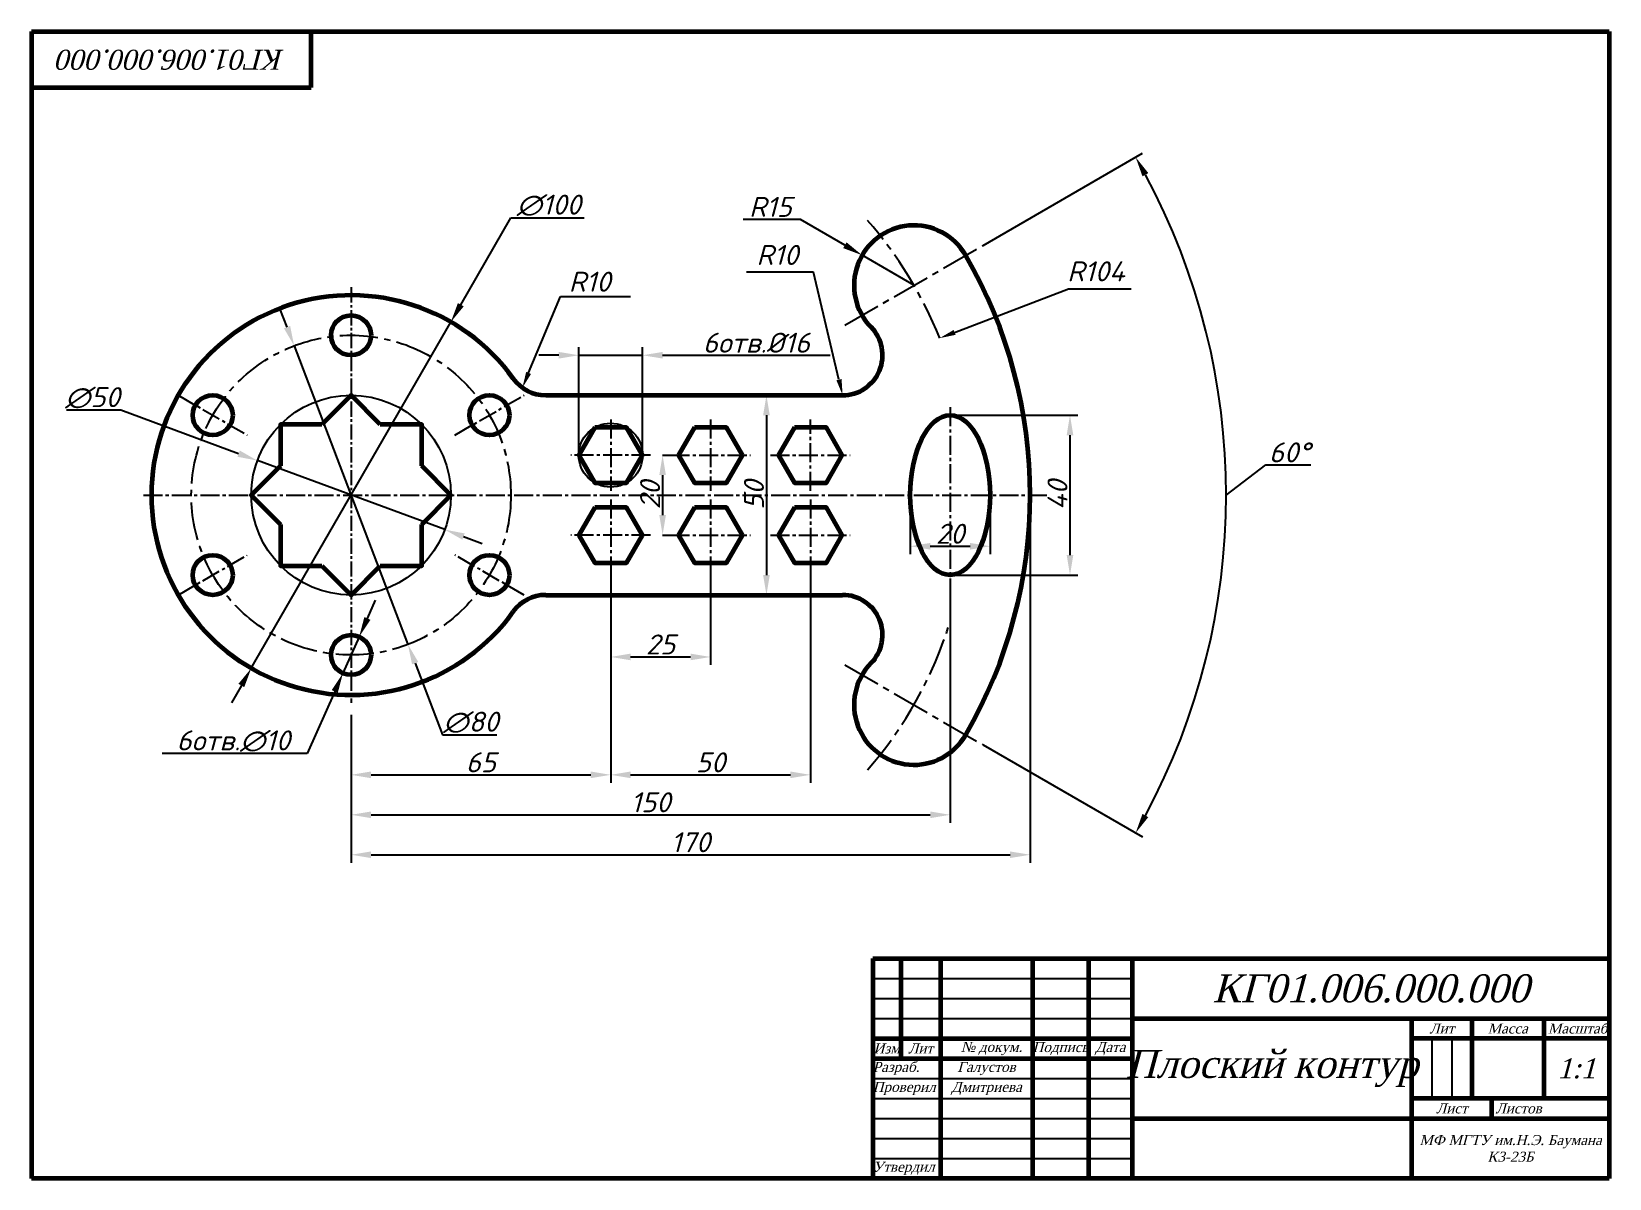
# Paper-space layout 'Лист3' of a CAD drawing. Header units: millimetres. Extents: x 20 to 415, y 5 to 292.
import ezdxf
from ezdxf import colors
from ezdxf.entities.mleader import LeaderData, LeaderLine
from ezdxf.math import Vec2, Vec3

# ---------------------------------------------------------------- set-up
doc = ezdxf.new("R2010")
doc.units = ezdxf.units.MM
doc.header["$LTSCALE"] = 0.5
doc.linetypes.add('CENTER2', pattern=[28.575, 19.05, -3.175, 3.175, -3.175])
for name, color, linetype, lineweight in [('Осевая', 30, 'CENTER2', 25), ('Основная сплошная', 170, 'Continuous', 60), ('Размеры', 12, 'Continuous', 25), ('Тонкая', 238, 'Continuous', 25)]:
    doc.layers.add(name, color=color, linetype=linetype, lineweight=lineweight)
doc.styles.get("Standard").update_dxf_attribs({"font": 'arial.ttf'})
doc.styles.add('Надписи', font='times.ttf', dxfattribs={"oblique": 15})
doc.styles.add('Размеры', font='romans.shx', dxfattribs={"oblique": 15, "height": 5})
doc.dimstyles.new('ISO-25', dxfattribs={"dimtxt": 5, "dimasz": 5, "dimexe": 2, "dimexo": 0, "dimtad": 1, "dimtoh": 1, "dimdec": 0, "dimdsep": 46, "dimtxsty": 'Размеры', "dimcen": 2.5, "dimadec": 0, "dimazin": 0, "dimtfac": 1, "dimtdec": 0, "dimtmove": 0, "dimatfit": 0, "dimfxl": 1, "dimarcsym": 0})

# ---------------------------------------------------------------- blocks, each defined once
blk = doc.blocks.new('*D61')
at = {"layer": 'Defpoints', "color": 0, "transparency": 16777216}
for p in [(178.1, 186), (178.1, 166), (178.1, 166)]:
    blk.add_point(p, dxfattribs=at)
at = {"layer": 'Размеры', "color": 0, "lineweight": -2, "transparency": 16777216}
for p, q in [((178.1, 186), (180.1, 186)), ((178.1, 181), (178.1, 171)), ((178.1, 166), (180.1, 166))]:
    blk.add_line(p, q, dxfattribs=at)
at = {"layer": 'Размеры', "color": 0, "transparency": 16777216}
for points in [[(177.27, 181), (178.93, 181), (178.1, 186)], [(177.27, 171), (178.93, 171), (178.1, 166)]]:
    blk.add_solid(points, dxfattribs=at)
at = {"layer": 'Размеры', "color": 0, "transparency": 16777216, "insert": (174.97, 176), "char_height": 5, "attachment_point": 5, "rotation": 90, "style": 'Размеры'}
blk.add_mtext('20', dxfattribs=at)
blk = doc.blocks.new('*D62')
at = {"layer": 'Defpoints', "color": 0, "transparency": 16777216}
for p in [(204.1, 201), (204.1, 151), (204.1, 151)]:
    blk.add_point(p, dxfattribs=at)
at = {"layer": 'Размеры', "color": 0, "lineweight": -2, "transparency": 16777216}
for p, q in [((204.1, 201), (206.1, 201)), ((204.1, 196), (204.1, 156)), ((204.1, 151), (206.1, 151))]:
    blk.add_line(p, q, dxfattribs=at)
at = {"layer": 'Размеры', "color": 0, "transparency": 16777216}
for points in [[(203.27, 196), (204.93, 196), (204.1, 201)], [(203.27, 156), (204.93, 156), (204.1, 151)]]:
    blk.add_solid(points, dxfattribs=at)
at = {"layer": 'Размеры', "color": 0, "transparency": 16777216, "insert": (200.97, 176), "char_height": 5, "attachment_point": 5, "rotation": 90, "style": 'Размеры'}
blk.add_mtext('50', dxfattribs=at)
blk = doc.blocks.new('*D63')
at = {"layer": 'Defpoints', "color": 0, "transparency": 16777216}
for p in [(270.1, 176), (100.1, 121), (270.1, 86)]:
    blk.add_point(p, dxfattribs=at)
at = {"layer": 'Размеры', "color": 0, "lineweight": -2, "transparency": 16777216}
for p, q in [((270.1, 176), (270.1, 84)), ((100.1, 121), (100.1, 84)), ((105.1, 86), (265.1, 86))]:
    blk.add_line(p, q, dxfattribs=at)
at = {"layer": 'Размеры', "color": 0, "transparency": 16777216}
for points in [[(105.1, 86.83), (105.1, 85.17), (100.1, 86)], [(265.1, 86.83), (265.1, 85.17), (270.1, 86)]]:
    blk.add_solid(points, dxfattribs=at)
at = {"layer": 'Размеры', "color": 0, "transparency": 16777216, "insert": (185.1, 89.13), "char_height": 5, "attachment_point": 5, "style": 'Размеры'}
blk.add_mtext('170', dxfattribs=at)
blk = doc.blocks.new('*D71')
at = {"layer": 'Defpoints', "color": 0, "transparency": 16777216}
for p in [(102.14, 140.56), (98.06, 131.44)]:
    blk.add_point(p, dxfattribs=at)
at = {"layer": 'Размеры', "color": 0, "lineweight": -2, "transparency": 16777216}
for p, q in [((104.18, 145.13), (106.22, 149.69)), ((102.14, 140.56), (98.06, 131.44)), ((96.02, 126.87), (89.07, 111.32)), ((89.07, 111.32), (52.79, 111.32))]:
    blk.add_line(p, q, dxfattribs=at)
at = {"layer": 'Размеры', "color": 0, "transparency": 16777216}
for points in [[(103.42, 145.47), (104.94, 144.79), (102.14, 140.56)], [(95.26, 127.21), (96.78, 126.53), (98.06, 131.44)]]:
    blk.add_solid(points, dxfattribs=at)
at = {"layer": 'Размеры', "color": 0, "transparency": 16777216, "insert": (70.62, 114.45), "char_height": 5, "attachment_point": 5, "style": 'Размеры'}
blk.add_mtext('6отв.∅10', dxfattribs=at)
blk = doc.blocks.new('*D72')
at = {"layer": 'Defpoints', "color": 0, "transparency": 16777216}
for p in [(76.64, 184.64), (123.56, 167.36)]:
    blk.add_point(p, dxfattribs=at)
at = {"layer": 'Размеры', "color": 0, "lineweight": -2, "transparency": 16777216}
for p, q in [((42.49, 197.23), (28.88, 197.23)), ((71.95, 186.37), (42.49, 197.23)), ((123.56, 167.36), (76.64, 184.64)), ((128.25, 165.63), (132.94, 163.9))]:
    blk.add_line(p, q, dxfattribs=at)
at = {"layer": 'Размеры', "color": 0, "transparency": 16777216}
for points in [[(72.24, 187.15), (71.66, 185.59), (76.64, 184.64)], [(128.54, 166.41), (127.96, 164.85), (123.56, 167.36)]]:
    blk.add_solid(points, dxfattribs=at)
at = {"layer": 'Размеры', "color": 0, "transparency": 16777216, "insert": (35.37, 200.35), "char_height": 5, "attachment_point": 5, "style": 'Размеры'}
blk.add_mtext('∅50', dxfattribs=at)
blk = doc.blocks.new('*D73')
at = {"layer": 'Defpoints', "color": 0, "transparency": 16777216}
for p in [(85.85, 213.37), (114.35, 138.63)]:
    blk.add_point(p, dxfattribs=at)
at = {"layer": 'Размеры', "color": 0, "lineweight": -2, "transparency": 16777216}
for p, q in [((84.07, 218.05), (82.28, 222.72)), ((85.85, 213.37), (114.35, 138.63)), ((116.13, 133.95), (122.98, 116)), ((122.98, 116), (136.59, 116))]:
    blk.add_line(p, q, dxfattribs=at)
at = {"layer": 'Размеры', "color": 0, "transparency": 16777216}
for points in [[(84.84, 218.34), (83.29, 217.75), (85.85, 213.37)], [(116.91, 134.25), (115.36, 133.66), (114.35, 138.63)]]:
    blk.add_solid(points, dxfattribs=at)
at = {"layer": 'Размеры', "color": 0, "transparency": 16777216, "insert": (130.1, 119.13), "char_height": 5, "attachment_point": 5, "style": 'Размеры'}
blk.add_mtext('∅80', dxfattribs=at)
blk = doc.blocks.new('*D74')
at = {"layer": 'Defpoints', "color": 0, "transparency": 16777216}
for p in [(125.08, 219.32), (75.12, 132.68)]:
    blk.add_point(p, dxfattribs=at)
at = {"layer": 'Размеры', "color": 0, "lineweight": -2, "transparency": 16777216}
for p, q in [((127.57, 223.65), (140.12, 245.4)), ((140.12, 245.4), (158.49, 245.4)), ((75.12, 132.68), (125.08, 219.32)), ((72.63, 128.35), (70.13, 124.02))]:
    blk.add_line(p, q, dxfattribs=at)
at = {"layer": 'Размеры', "color": 0, "transparency": 16777216}
for points in [[(126.85, 224.06), (128.3, 223.23), (125.08, 219.32)], [(71.9, 128.77), (73.35, 127.94), (75.12, 132.68)]]:
    blk.add_solid(points, dxfattribs=at)
at = {"layer": 'Размеры', "color": 0, "transparency": 16777216, "insert": (149.62, 248.52), "char_height": 5, "attachment_point": 5, "style": 'Размеры'}
blk.add_mtext('∅100', dxfattribs=at)
blk = doc.blocks.new('*D75')
at = {"layer": 'Defpoints', "color": 0, "transparency": 16777216}
for p in [(173.1, 211), (157.1, 186), (173.1, 186)]:
    blk.add_point(p, dxfattribs=at)
at = {"layer": 'Размеры', "color": 0, "lineweight": -2, "transparency": 16777216}
for p, q in [((152.1, 211), (147.1, 211)), ((157.1, 186), (157.1, 213)), ((157.1, 211), (173.1, 211)), ((173.1, 186), (173.1, 213)), ((178.1, 211), (220.07, 211))]:
    blk.add_line(p, q, dxfattribs=at)
at = {"layer": 'Размеры', "color": 0, "transparency": 16777216}
for points in [[(152.1, 211.83), (152.1, 210.17), (157.1, 211)], [(178.1, 211.83), (178.1, 210.17), (173.1, 211)]]:
    blk.add_solid(points, dxfattribs=at)
at = {"layer": 'Размеры', "color": 0, "transparency": 16777216, "insert": (201.58, 214.13), "char_height": 5, "attachment_point": 5, "style": 'Размеры'}
blk.add_mtext('6отв.%%C16', dxfattribs=at)
blk = doc.blocks.new('*D64')
at = {"layer": 'Defpoints', "color": 0, "transparency": 16777216}
for p in [(165.1, 136), (100.1, 121), (165.1, 106)]:
    blk.add_point(p, dxfattribs=at)
at = {"layer": 'Размеры', "color": 0, "lineweight": -2, "transparency": 16777216}
for p, q in [((165.1, 136), (165.1, 104)), ((100.1, 121), (100.1, 104)), ((105.1, 106), (160.1, 106))]:
    blk.add_line(p, q, dxfattribs=at)
at = {"layer": 'Размеры', "color": 0, "transparency": 16777216}
for points in [[(105.1, 106.83), (105.1, 105.17), (100.1, 106)], [(160.1, 106.83), (160.1, 105.17), (165.1, 106)]]:
    blk.add_solid(points, dxfattribs=at)
at = {"layer": 'Размеры', "color": 0, "transparency": 16777216, "insert": (132.6, 109.13), "char_height": 5, "attachment_point": 5, "style": 'Размеры'}
blk.add_mtext('65', dxfattribs=at)
blk = doc.blocks.new('*D65')
at = {"layer": 'Defpoints', "color": 0, "transparency": 16777216}
for p in [(165.1, 156), (190.1, 157.07), (190.1, 135.5)]:
    blk.add_point(p, dxfattribs=at)
at = {"layer": 'Размеры', "color": 0, "lineweight": -2, "transparency": 16777216}
for p, q in [((165.1, 156), (165.1, 133.5)), ((190.1, 157.07), (190.1, 133.5)), ((170.1, 135.5), (185.1, 135.5))]:
    blk.add_line(p, q, dxfattribs=at)
at = {"layer": 'Размеры', "color": 0, "transparency": 16777216}
for points in [[(170.1, 136.33), (170.1, 134.67), (165.1, 135.5)], [(185.1, 136.33), (185.1, 134.67), (190.1, 135.5)]]:
    blk.add_solid(points, dxfattribs=at)
at = {"layer": 'Размеры', "color": 0, "transparency": 16777216, "insert": (177.6, 138.63), "char_height": 5, "attachment_point": 5, "style": 'Размеры'}
blk.add_mtext('25', dxfattribs=at)
blk = doc.blocks.new('*D66')
at = {"layer": 'Defpoints', "color": 0, "transparency": 16777216}
for p in [(165.1, 157.07), (215.1, 157.07), (215.1, 106)]:
    blk.add_point(p, dxfattribs=at)
at = {"layer": 'Размеры', "color": 0, "lineweight": -2, "transparency": 16777216}
for p, q in [((165.1, 157.07), (165.1, 104)), ((215.1, 157.07), (215.1, 104)), ((170.1, 106), (210.1, 106))]:
    blk.add_line(p, q, dxfattribs=at)
at = {"layer": 'Размеры', "color": 0, "transparency": 16777216}
for points in [[(170.1, 106.83), (170.1, 105.17), (165.1, 106)], [(210.1, 106.83), (210.1, 105.17), (215.1, 106)]]:
    blk.add_solid(points, dxfattribs=at)
at = {"layer": 'Размеры', "color": 0, "transparency": 16777216, "insert": (190.1, 109.13), "char_height": 5, "attachment_point": 5, "style": 'Размеры'}
blk.add_mtext('50', dxfattribs=at)
blk = doc.blocks.new('*D67')
at = {"layer": 'Defpoints', "color": 0, "transparency": 16777216}
for p in [(250.1, 154), (100.1, 121), (250.1, 96)]:
    blk.add_point(p, dxfattribs=at)
at = {"layer": 'Размеры', "color": 0, "lineweight": -2, "transparency": 16777216}
for p, q in [((250.1, 154), (250.1, 94)), ((100.1, 121), (100.1, 94)), ((105.1, 96), (245.1, 96))]:
    blk.add_line(p, q, dxfattribs=at)
at = {"layer": 'Размеры', "color": 0, "transparency": 16777216}
for points in [[(105.1, 96.83), (105.1, 95.17), (100.1, 96)], [(245.1, 96.83), (245.1, 95.17), (250.1, 96)]]:
    blk.add_solid(points, dxfattribs=at)
at = {"layer": 'Размеры', "color": 0, "transparency": 16777216, "insert": (175.1, 99.13), "char_height": 5, "attachment_point": 5, "style": 'Размеры'}
blk.add_mtext('150', dxfattribs=at)
blk = doc.blocks.new('*D76')
at = {"layer": 'Defpoints', "color": 0, "transparency": 16777216}
for p in [(240.1, 176), (260.1, 176), (260.1, 163.2)]:
    blk.add_point(p, dxfattribs=at)
at = {"layer": 'Размеры', "color": 0, "lineweight": -2, "transparency": 16777216}
for p, q in [((240.1, 176), (240.1, 161.2)), ((260.1, 176), (260.1, 161.2)), ((245.1, 163.2), (255.1, 163.2))]:
    blk.add_line(p, q, dxfattribs=at)
at = {"layer": 'Размеры', "color": 0, "transparency": 16777216}
for points in [[(245.1, 164.03), (245.1, 162.37), (240.1, 163.2)], [(255.1, 164.03), (255.1, 162.37), (260.1, 163.2)]]:
    blk.add_solid(points, dxfattribs=at)
at = {"layer": 'Размеры', "color": 0, "transparency": 16777216, "insert": (250.1, 166.33), "char_height": 5, "attachment_point": 5, "style": 'Размеры'}
blk.add_mtext('20', dxfattribs=at)
blk = doc.blocks.new('*D77')
at = {"layer": 'Defpoints', "color": 0, "transparency": 16777216}
for p in [(250.1, 196), (250.1, 156), (280.1, 156)]:
    blk.add_point(p, dxfattribs=at)
at = {"layer": 'Размеры', "color": 0, "lineweight": -2, "transparency": 16777216}
for p, q in [((250.1, 196), (282.1, 196)), ((280.1, 191), (280.1, 161)), ((250.1, 156), (282.1, 156))]:
    blk.add_line(p, q, dxfattribs=at)
at = {"layer": 'Размеры', "color": 0, "transparency": 16777216}
for points in [[(279.27, 191), (280.93, 191), (280.1, 196)], [(279.27, 161), (280.93, 161), (280.1, 156)]]:
    blk.add_solid(points, dxfattribs=at)
at = {"layer": 'Размеры', "color": 0, "transparency": 16777216, "insert": (276.97, 176), "char_height": 5, "attachment_point": 5, "rotation": 90, "style": 'Размеры'}
blk.add_mtext('40', dxfattribs=at)
blk = doc.blocks.new('*D68')
at = {"layer": 'Defpoints', "color": 0, "transparency": 16777216}
for p in [(228.06, 236.03), (241.03, 228.5)]:
    blk.add_point(p, dxfattribs=at)
at = {"layer": 'Размеры', "color": 0, "lineweight": -2, "transparency": 16777216}
for p, q in [((212.59, 245), (198.24, 245)), ((223.73, 238.53), (212.59, 245)), ((241.03, 228.5), (228.06, 236.03))]:
    blk.add_line(p, q, dxfattribs=at)
at = {"layer": 'Размеры', "color": 0, "transparency": 16777216}
blk.add_solid([(224.15, 239.26), (223.31, 237.81), (228.06, 236.03)], dxfattribs=at)
at = {"layer": 'Размеры', "color": 0, "transparency": 16777216, "insert": (205.1, 248.13), "char_height": 5, "attachment_point": 5, "style": 'Размеры'}
blk.add_mtext('R15', dxfattribs=at)
blk = doc.blocks.new('*D78')
at = {"layer": 'Defpoints', "color": 0, "transparency": 16777216}
for p in [(258.35, 238.5), (150.1, 176), (316.63, 146.64), (258.35, 113.5)]:
    blk.add_point(p, dxfattribs=at)
at = {"layer": 'Размеры', "color": 0, "lineweight": -2, "transparency": 16777216}
for p, q in [((258.35, 238.5), (298.28, 261.55)), ((319.2, 176), (329.11, 183.57)), ((329.11, 183.57), (340.41, 183.57)), ((258.35, 113.5), (298.28, 90.45))]:
    blk.add_line(p, q, dxfattribs=at)
blk.add_arc((150.1, 176), 169.1, 331.6942, 28.3065, dxfattribs=at)
at = {"layer": 'Размеры', "color": 0, "transparency": 16777216}
for points in [[(298.25, 255.78), (299.71, 256.59), (296.54, 260.55)], [(299.71, 95.41), (298.25, 96.22), (296.54, 91.45)]]:
    blk.add_solid(points, dxfattribs=at)
at = {"layer": 'Размеры', "color": 0, "transparency": 16777216, "insert": (335.07, 186.69), "char_height": 5, "attachment_point": 5, "style": 'Размеры'}
blk.add_mtext('60°', dxfattribs=at)
blk = doc.blocks.new('*U56')
at = {"layer": 'Основная сплошная'}
blk.add_circle((0, 0), 5, dxfattribs=at)
blk = doc.blocks.new('*U58')
at = {"layer": 'Основная сплошная', "color": 0, "linetype": 'ByBlock', "lineweight": -2, "transparency": 16777216}
blk.add_blockref('*U56', (100, 216), dxfattribs=at)
for p, rotation in [((65.36, 196), 59.99999999999999), ((134.64, 196), 299.9999999999999), ((65.36, 156), 120), ((134.64, 156), 240), ((100, 136), 180)]:
    blk.add_blockref('*U56', p, dxfattribs=dict(at, rotation=rotation))
blk = doc.blocks.new('*U59')
at = {"layer": 'Основная сплошная'}
blk.add_lwpolyline([(-4, 6.93), (-8, 0), (-4, -6.93), (4, -6.93), (8, 0), (4, 6.93)], close=True, dxfattribs=at)
blk = doc.blocks.new('*U60')
at = {"layer": 'Основная сплошная', "color": 0, "linetype": 'ByBlock', "lineweight": -2, "transparency": 16777216}
for p in [(0, 20), (25, 20), (50, 20), (0, 0), (25, 0), (50, 0)]:
    blk.add_blockref('*U59', p, dxfattribs=at)

psp = doc.layouts.new('Лист3')

# ---------------------------------------------------------------- linework, layer by layer
at = {"layer": 'Осевая'}
for p, q in [((223.71, 218.5), (258.35, 238.5)), ((223.71, 133.5), (258.35, 113.5))]:
    psp.add_line(p, q, dxfattribs=at)
at = {"layer": 'Осевая', "ltscale": 0.4}
psp.add_line((100.1, 228), (100.1, 124), dxfattribs=at)
at = {"layer": 'Осевая', "ltscale": 0.5}
for p, q in [((56.8, 201), (74.12, 191)), ((126.08, 191), (143.4, 201)), ((250.1, 198), (250.1, 154)), ((165.1, 194.93), (165.1, 177.07)), ((190.1, 194.93), (190.1, 177.07)), ((215.1, 177.07), (215.1, 194.93)), ((175.1, 186), (155.1, 186)), ((180.1, 186), (200.1, 186)), ((205.1, 186), (225.1, 186)), ((48.1, 176), (275.1, 176)), ((165.1, 174.93), (165.1, 157.07)), ((190.1, 174.93), (190.1, 157.07)), ((215.1, 174.93), (215.1, 157.07)), ((175.1, 166), (155.1, 166)), ((180.1, 166), (200.1, 166)), ((205.1, 166), (225.1, 166)), ((56.8, 151), (74.12, 161)), ((143.4, 151), (126.08, 161))]:
    psp.add_line(p, q, dxfattribs=at)
at = {"layer": 'Осевая'}
psp.add_circle((100.1, 176), 40, dxfattribs=at)
for centre, radius, start, end in [((151.21, 176.54), 103.77, 21.9265, 41.0958), ((152.61, 174.43), 102.03, 318.8236, 342.8357)]:
    psp.add_arc(centre, radius, start, end, dxfattribs=at)
at = {"layer": 'Основная сплошная'}
for p, q in [((20.1, 292), (20.1, 5)), ((20.1, 292), (415.1, 292)), ((90.1, 278), (90.1, 292)), ((415.1, 292), (415.1, 5)), ((20.1, 278), (90.1, 278)), ((148.83, 201), (223.18, 201)), ((148.83, 151), (223.18, 151)), ((230.71, 60), (230.71, 5)), ((230.71, 60), (415.1, 60)), ((237.71, 60), (237.71, 35)), ((247.71, 60), (247.71, 5)), ((270.71, 60), (270.71, 5)), ((284.71, 60), (284.71, 5)), ((295.71, 60), (295.71, 5)), ((295.71, 45), (415.1, 45)), ((365.71, 5), (365.71, 45)), ((380.71, 45), (380.71, 25.08)), ((398.71, 45), (398.71, 25)), ((230.71, 40), (295.71, 40)), ((415.1, 40), (365.71, 40)), ((230.71, 35), (295.71, 35)), ((415.1, 25), (365.71, 25)), ((385.71, 20), (385.71, 25)), ((295.71, 20), (415.1, 20)), ((415.1, 5), (20.1, 5))]:
    psp.add_line(p, q, dxfattribs=at)
for points in [[(107.42, 193.68), (100.1, 201), (92.78, 193.68)], [(92.78, 193.68), (82.42, 193.68), (82.42, 183.32)], [(117.78, 183.32), (117.78, 193.68), (107.42, 193.68)], [(82.42, 183.32), (75.1, 176), (82.42, 168.68)], [(117.78, 168.68), (125.1, 176), (117.78, 183.32)], [(82.42, 168.68), (82.42, 158.32), (92.78, 158.32)], [(107.42, 158.32), (117.78, 158.32), (117.78, 168.68)], [(92.78, 158.32), (100.1, 151), (107.42, 158.32)]]:
    psp.add_lwpolyline(points, dxfattribs=at)
for centre, radius, start, end in [((241.03, 228.5), 15, 30.006, 224.427), ((150.1, 176), 120, 330, 30.0008), ((100.1, 176), 50, 35.6853, 324.3147), ((223.18, 211), 10, 270, 44.427), ((148.83, 211), 10, 215.6853, 270), ((148.83, 141), 10, 90, 144.3147), ((223.18, 141), 10, 315.573, 90), ((241.03, 123.5), 15, 135.573, 330)]:
    psp.add_arc(centre, radius, start, end, dxfattribs=at)
psp.add_ellipse((250.1, 176), major_axis=(0, 20), ratio=0.5, dxfattribs=at)
at = {"layer": 'Тонкая'}
for p, q in [((230.71, 55), (295.71, 55)), ((230.71, 50), (295.71, 50)), ((230.71, 45), (295.71, 45)), ((370.71, 40), (370.71, 25)), ((375.71, 40), (375.71, 25)), ((230.71, 30), (295.71, 30)), ((230.71, 25), (295.71, 25)), ((230.71, 20), (295.71, 20)), ((230.71, 15), (295.71, 15)), ((230.71, 10), (295.71, 10))]:
    psp.add_line(p, q, dxfattribs=at)
for centre, radius in [((100.1, 176), 25), ((165.1, 186), 8)]:
    psp.add_circle(centre, radius, dxfattribs=at)

# ---------------------------------------------------------------- block references
at = {"layer": 'Основная сплошная'}
for name, p in [('*U58', (0.1, 0)), ('*U60', (165.1, 166))]:
    psp.add_blockref(name, p, dxfattribs=at)

# ---------------------------------------------------------------- texts
at = {"char_height": 2.5, "style": 'Надписи'}
for s, width, insert, attachment_point in [('Лит', 15, (373.21, 42.5), 5), ('Масса', 18, (389.71, 42.5), 5), ('Масштаб', 17, (407.21, 42.5), 5), ('Изм', 7, (234.21, 37.5), 5), ('Лит', 10, (242.71, 37.5), 5), ('\\pi-7.5,l10,t10;№ докум.', 23, (259.21, 37.5), 5), ('Подпись', 14, (277.71, 37.5), 5), ('Дата', 11, (290.21, 37.5), 5), ('Разраб.', 17, (230.71, 32.5), 4), ('Проверил', 17, (230.71, 27.5), 4), ('Лист', 20, (375.71, 22.5), 5), (' Листов', 30, (385.71, 22.5), 4), ('Утвердил', 17, (230.71, 7.5), 4)]:
    psp.add_mtext_dynamic_manual_height_columns(s, width=width, gutter_width=12.5, heights=[0], dxfattribs=dict(at, insert=insert, attachment_point=attachment_point))
at = {"layer": 'Основная сплошная', "insert": (55.1, 285), "char_height": 5, "attachment_point": 5, "rotation": 180, "style": 'Надписи'}
psp.add_mtext_dynamic_manual_height_columns('{\\C256;\\c0;КГ01.006.000.000}', width=70, gutter_width=12.5, heights=[0], dxfattribs=at)
at = {"layer": 'Основная сплошная', "attachment_point": 5, "style": 'Надписи'}
for s, width, insert, char_height in [('{\\C256;\\c0;КГ01.006.000.000}', 119.3894, (355.41, 52.5), 7), ('{\\C256;\\c0;Плоский контур}', 70, (330.71, 32.5), 7), ('{\\C256;\\c0;Галустов}', 23, (259.21, 32.5), 2.5), ('{\\C256;\\c0;1:1}', 16.3894, (406.91, 32.5), 5), ('{\\C256;\\c0;Дмитриева}', 23, (259.21, 27.5), 2.5), ('{\\C256;\\c0;МФ МГТУ им.Н.Э. Баумана К3-23Б}', 49.3894, (390.41, 12.5), 2.5)]:
    psp.add_mtext_dynamic_manual_height_columns(s, width=width, gutter_width=12.5, heights=[0], dxfattribs=dict(at, insert=insert, char_height=char_height))
at = {"layer": 'Размеры', "char_height": 5, "attachment_point": 1, "style": 'Размеры'}
for s, width, insert in [('R10', 7.9345, (201.6, 238.6)), ('R104', 7.8, (279.4, 234.5)), ('R10', 8.6603, (154.6, 231.9))]:
    psp.add_mtext_dynamic_manual_height_columns(s, width=width, gutter_width=12.5, heights=[0], dxfattribs=dict(at, insert=insert))

# ---------------------------------------------------------------- dimensions: what is measured, and where the dimension line sits
at = {"layer": 'Размеры'}
dim = psp.add_angular_dim_3p(base=(316.63, 146.64), center=(150.1, 176), p1=(258.35, 113.5), p2=(258.35, 238.5), dimstyle='ISO-25', override={"dimtad": 3, "dimtmove": 1}, dxfattribs=at)
dim.commit()
dim.dimension.update_dxf_attribs({"geometry": '*D78', "text_midpoint": (335.07, 186.69), "dimtype": 165})
dim = psp.add_diameter_dim_2p(p1=(75.12, 132.68), p2=(125.08, 219.32), dimstyle='ISO-25', override={"dimtad": 3}, dxfattribs=at)
dim.commit()
dim.dimension.update_dxf_attribs({"geometry": '*D74', "text_midpoint": (149.62, 245.4), "dimtype": 163})
dim = psp.add_radius_dim(center=(241.03, 228.5), mpoint=(228.06, 236.03), dimstyle='ISO-25', dxfattribs=at)
dim.commit()
dim.dimension.update_dxf_attribs({"geometry": '*D68', "text_midpoint": (205.1, 245), "dimtype": 164})
for p1, p2, picture, middle in [((85.85, 213.37), (114.35, 138.63), '*D73', (130.1, 116)), ((123.56, 167.36), (76.64, 184.64), '*D72', (35.37, 197.23))]:
    dim = psp.add_diameter_dim_2p(p1=p1, p2=p2, dimstyle='ISO-25', dxfattribs=at)
    dim.commit()
    dim.dimension.update_dxf_attribs({"geometry": picture, "text_midpoint": middle, "dimtype": 163})
dim = psp.add_linear_dim(base=(173.1, 211), p1=(157.1, 186), p2=(173.1, 186), text='6отв.%%C16', dimstyle='ISO-25', dxfattribs=at)
dim.commit()
dim.dimension.update_dxf_attribs({"geometry": '*D75', "text_midpoint": (201.58, 214.13)})
for base, p1, p2, picture, middle in [((204.1, 151), (204.1, 201), (204.1, 151), '*D62', (200.97, 176)), ((280.1, 156), (250.1, 196), (250.1, 156), '*D77', (276.97, 176)), ((178.1, 166), (178.1, 186), (178.1, 166), '*D61', (174.97, 176))]:
    dim = psp.add_linear_dim(base=base, p1=p1, p2=p2, angle=90, dimstyle='ISO-25', dxfattribs=at)
    dim.commit()
    dim.dimension.update_dxf_attribs({"geometry": picture, "text_midpoint": middle})
for base, p1, p2, picture, middle in [((270.1, 86), (100.1, 121), (270.1, 176), '*D63', (185.1, 89.13)), ((260.1, 163.2), (240.1, 176), (260.1, 176), '*D76', (250.1, 166.33)), ((190.1, 135.5), (165.1, 156), (190.1, 157.07), '*D65', (177.6, 138.63)), ((215.1, 106), (165.1, 157.07), (215.1, 157.07), '*D66', (190.1, 109.13)), ((250.1, 96), (100.1, 121), (250.1, 154), '*D67', (175.1, 99.13)), ((165.1, 106), (100.1, 121), (165.1, 136), '*D64', (132.6, 109.13))]:
    dim = psp.add_linear_dim(base=base, p1=p1, p2=p2, dimstyle='ISO-25', dxfattribs=at)
    dim.commit()
    dim.dimension.update_dxf_attribs({"geometry": picture, "text_midpoint": middle})
dim = psp.add_diameter_dim_2p(p1=(102.14, 140.56), p2=(98.06, 131.44), text='6отв.<>', dimstyle='ISO-25', dxfattribs=at)
dim.commit()
dim.dimension.update_dxf_attribs({"geometry": '*D71', "text_midpoint": (70.62, 111.32), "dimtype": 163})

# ---------------------------------------------------------------- leaders
ml = psp.add_multileader_mtext('Standard', dxfattribs=at)
ml.set_content('', color=256)
ml.set_leader_properties()
ml.build(insert=Vec2(0, 0))
ctx = ml.context
ctx.base_point, ctx.plane_origin = Vec3(195.13, 231.8), Vec3(223.18, 201)
ctx.text_align_type = 2
notes = []
notes.append((ctx, [(0, (1, 1, 0), (215.9, 231.8), (-1, 0), 16.77, [(0, [(223.18, 201)], 0, [])])]))
ctx.mtext.insert, ctx.mtext.alignment, ctx.mtext.flow_direction = Vec3(197.13, 233.8), 3, 5
ml = psp.add_multileader_mtext('Standard', dxfattribs=at)
ml.set_content('', color=256)
ml.set_leader_properties()
ml.build(insert=Vec2(0, 0))
ctx = ml.context
ctx.base_point, ctx.plane_origin = Vec3(295.4, 227.6), Vec3(247.47, 215.29)
notes.append((ctx, [(0, (1, 1, 0), (279.7, 227.6), (1, 0), 15.7, [(0, [(247.47, 215.29)], 0, [])])]))
ctx.mtext.insert, ctx.mtext.flow_direction = Vec3(297.4, 229.6), 5
ml = psp.add_multileader_mtext('Standard', dxfattribs=at)
ml.set_content('', color=256)
ml.set_leader_properties()
ml.build(insert=Vec2(0, 0))
ctx = ml.context
ctx.base_point, ctx.plane_origin = Vec3(170.1, 225.69), Vec3(140.71, 205.17)
notes.append((ctx, [(0, (1, 1, 0), (152.56, 225.69), (1, 0), 17.54, [(0, [(143, 202.88)], 0, [])])]))
ctx.mtext.insert, ctx.mtext.flow_direction = Vec3(172.1, 227.69), 5
for ctx, leaders in notes:
    for number, flags, end, landing, length, lines in leaders:
        leader = LeaderData()
        leader.index, (leader.has_last_leader_line, leader.has_dogleg_vector, leader.attachment_direction) = number, flags
        leader.last_leader_point, leader.dogleg_vector, leader.dogleg_length = Vec3(end), Vec3(landing), length
        for number, points, colour, breaks in lines:
            line = LeaderLine()
            line.index, line.vertices, line.color, line.breaks = number, Vec3.list(points), colors.encode_raw_color(colour), breaks
            leader.lines.append(line)
        ctx.leaders.append(leader)

doc.saveas('drawing.dxf')
